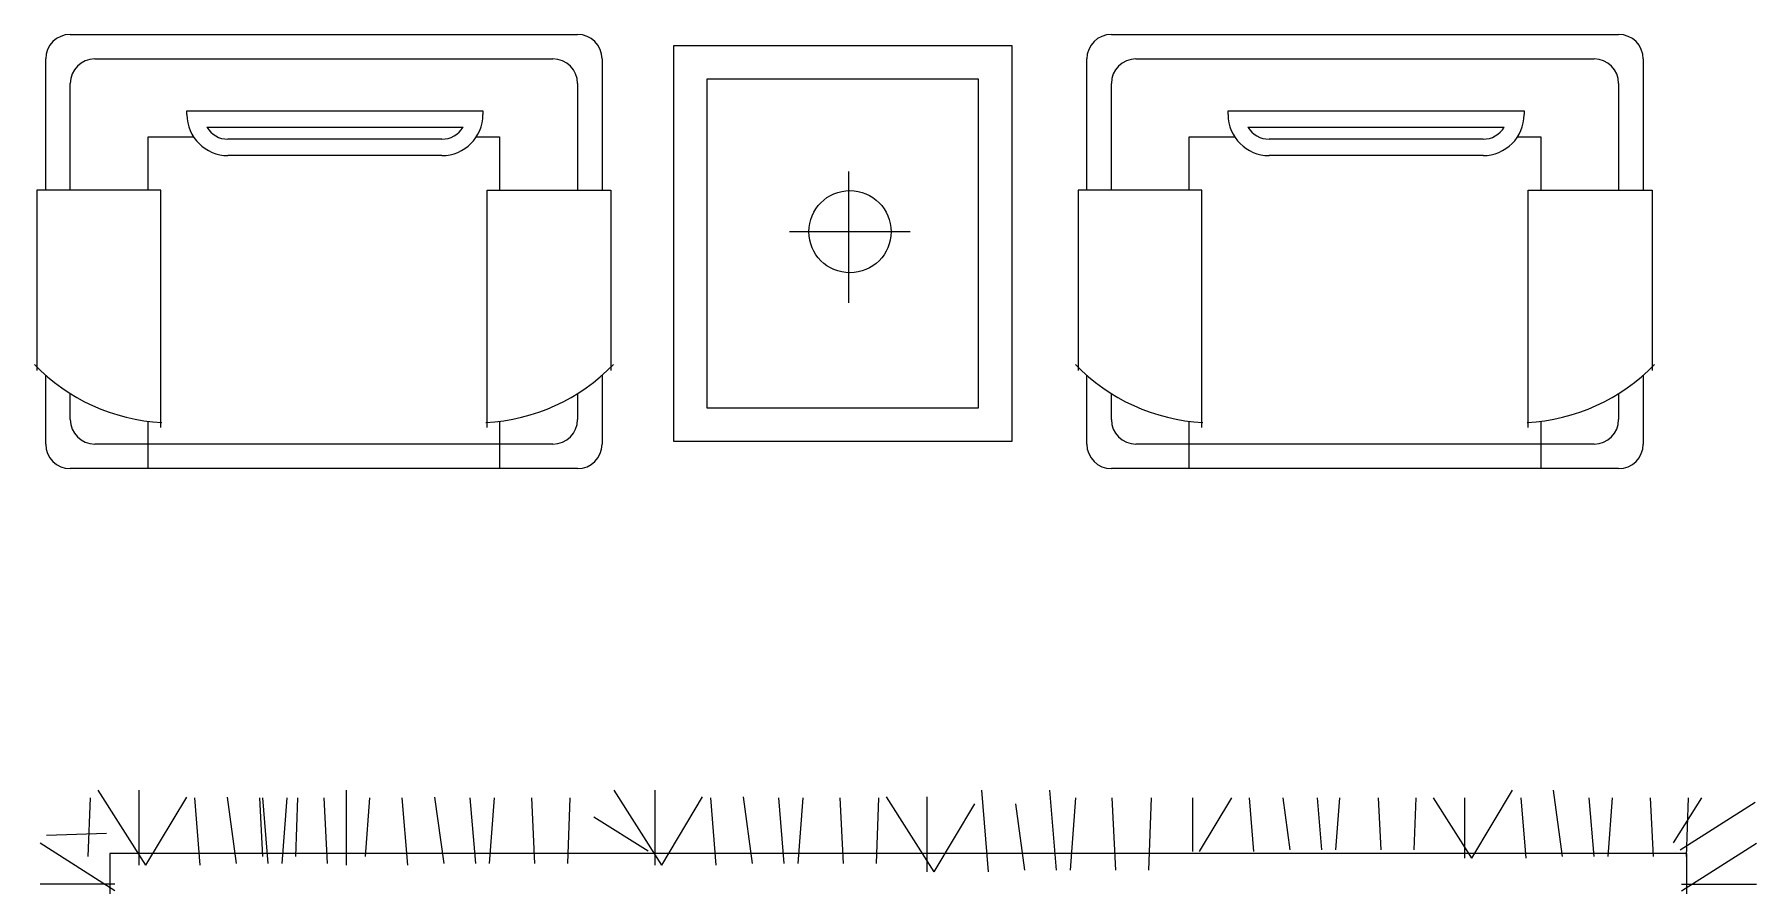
# Model space of a CAD drawing. Extents: x -42728 to 99010, y -18674 to 47645.
# Drawn here: x -28196 to -25625, y -10184 to -8912 of the extents above; entities that cross this region are included whole.
import ezdxf

# ---------------------------------------------------------------- set-up
doc = ezdxf.new("R2010")
doc.units = 0
doc.header["$LTSCALE"] = 100
doc.header["$MEASUREMENT"] = 0
doc.layers.get('0').update_dxf_attribs({"linetype": 'CONTINUOUS'})
doc.layers.add('家具', color=223, linetype='CONTINUOUS')

# ---------------------------------------------------------------- blocks, each defined once
blk = doc.blocks.new('A$C5EC10C8C')
at = {"layer": '家具', "color": 3}
for p, q in [((1160.6, 4464.7), (1918.1, 4464.7)), ((2715.3, 4464.7), (3472.8, 4464.7)), ((1123.9, 4232.1), (1123.9, 4428)), ((1197.3, 4428), (1881.4, 4428)), ((1954.8, 4428), (1954.8, 4232.1)), ((2061.9, 3856.5), (2061.9, 4448.4)), ((2061.9, 4448.4), (2566.5, 4448.4)), ((2566.5, 4448.4), (2566.5, 3856.5)), ((2678.6, 4232.1), (2678.6, 4428)), ((2752, 4428), (3436.1, 4428)), ((3509.5, 4428), (3509.5, 4232.1)), ((2111.9, 3906.5), (2111.9, 4398.4)), ((2111.9, 4398.4), (2516.5, 4398.4)), ((2516.5, 4398.4), (2516.5, 3906.5)), ((1160.6, 4232.1), (1160.6, 4391.3)), ((1918.1, 4391.3), (1918.1, 4232.1)), ((2715.3, 4232.1), (2715.3, 4391.3)), ((3472.8, 4391.3), (3472.8, 4232.1)), ((1334.9, 4350.6), (1776.8, 4350.6)), ((1334.9, 4344.9), (1334.9, 4350.6)), ((1776.8, 4350.6), (1776.8, 4344.9)), ((2889.6, 4344.9), (2889.6, 4350.6)), ((2889.6, 4350.6), (3331.5, 4350.6)), ((3331.5, 4350.6), (3331.5, 4344.9)), ((1364.5, 4326.1), (1747.1, 4326.1)), ((2919.2, 4326.1), (3301.8, 4326.1)), ((1276.9, 4311.7), (1344.6, 4311.7)), ((1276.9, 4232.1), (1276.9, 4311.7)), ((1715.6, 4308.2), (1396.1, 4308.2)), ((1767, 4311.7), (1801.8, 4311.7)), ((1801.8, 4311.7), (1801.8, 4232.1)), ((2831.6, 4311.7), (2899.3, 4311.7)), ((2831.6, 4232.1), (2831.6, 4311.7)), ((3270.3, 4308.2), (2950.8, 4308.2)), ((3321.7, 4311.7), (3356.5, 4311.7)), ((3356.5, 4311.7), (3356.5, 4232.1)), ((1715.6, 4283.7), (1396.1, 4283.7)), ((3270.3, 4283.7), (2950.8, 4283.7)), ((2322.9, 4259.9), (2322.9, 4063.5)), ((1110.8, 4232.1), (1110.8, 3962.5)), ((1295.6, 4232.1), (1110.8, 4232.1)), ((1295.6, 3877.5), (1295.6, 4232.1)), ((1783.2, 3877.5), (1783.2, 4232.1)), ((1783.2, 4232.1), (1967.9, 4232.1)), ((1967.9, 4232.1), (1967.9, 3962.5)), ((2665.5, 4232.1), (2665.5, 3962.5)), ((2850.2, 4232.1), (2665.5, 4232.1)), ((2850.2, 3877.5), (2850.2, 4232.1)), ((3337.8, 3877.5), (3337.8, 4232.1)), ((3337.8, 4232.1), (3522.6, 4232.1)), ((3522.6, 4232.1), (3522.6, 3962.5)), ((2415, 4169.9), (2234.8, 4169.9)), ((1123.9, 3852.6), (1123.9, 3955.5)), ((1954.8, 3955.5), (1954.8, 3852.6)), ((2678.6, 3852.6), (2678.6, 3955.5)), ((3509.5, 3955.5), (3509.5, 3852.6)), ((1160.6, 3889.3), (1160.6, 3928)), ((1918.1, 3928), (1918.1, 3889.3)), ((2715.3, 3889.3), (2715.3, 3928)), ((3472.8, 3928), (3472.8, 3889.3)), ((1276.9, 3815.9), (1276.9, 3886.6)), ((1801.8, 3886.6), (1801.8, 3815.9)), ((1864.6, 3895.1), (1864.6, 3895.1)), ((2516.5, 3906.5), (2111.9, 3906.5)), ((2831.6, 3815.9), (2831.6, 3886.6)), ((3356.5, 3886.6), (3356.5, 3815.9)), ((3419.2, 3895.1), (3419.2, 3895.1)), ((1881.4, 3852.6), (1197.3, 3852.6)), ((2566.5, 3856.5), (2061.9, 3856.5)), ((3436.1, 3852.6), (2752, 3852.6)), ((1918.1, 3815.9), (1160.6, 3815.9)), ((3472.8, 3815.9), (2715.3, 3815.9)), ((1187.5, 3236.2), (1190.7, 3324.1)), ((1273.5, 3223.6), (1202.3, 3335.4)), ((1263.3, 3223.6), (1263.3, 3335.4)), ((1273.5, 3223.6), (1334.5, 3325.3)), ((1354.8, 3223.6), (1346.4, 3324.1)), ((1409, 3226.1), (1395.4, 3325.3)), ((1447.9, 3236.2), (1443.5, 3324.1)), ((1456.2, 3226.1), (1448.1, 3324.1)), ((1476.9, 3226.1), (1484.5, 3324.1)), ((1497.3, 3236.2), (1500.4, 3324.1)), ((1544.7, 3226.1), (1539.8, 3324.1)), ((1573.1, 3223.6), (1573.1, 3335.4)), ((1601.4, 3236.2), (1608.1, 3324.1)), ((1664.5, 3223.6), (1656.2, 3324.1)), ((1718.7, 3226.1), (1705.2, 3325.3)), ((1766, 3226.1), (1757.8, 3324.1)), ((1786.7, 3226.1), (1794.2, 3324.1)), ((1854.5, 3226.1), (1849.6, 3324.1)), ((1903.8, 3226.1), (1907.3, 3324.1)), ((2043.9, 3223.7), (1972.8, 3335.5)), ((2033.8, 3223.7), (2033.8, 3335.5)), ((2043.9, 3223.7), (2104.9, 3325.4)), ((2125.3, 3223.7), (2116.9, 3324.1)), ((2179.4, 3226.1), (2165.9, 3325.4)), ((2226.7, 3226.1), (2218.5, 3324.1)), ((2247.4, 3226.1), (2255, 3324.1)), ((2315.2, 3226.1), (2310.3, 3324.1)), ((2364.6, 3226.1), (2368.1, 3324.1)), ((2450.5, 3213.5), (2379.4, 3325.4)), ((2440.3, 3213.5), (2440.3, 3325.4)), ((2531.8, 3213.5), (2521.7, 3335.5)), ((2633.3, 3216), (2623.3, 3335.5)), ((2654, 3216), (2662.3, 3324.1)), ((2721.8, 3216), (2716.4, 3324.1)), ((2771.1, 3216), (2775, 3324.1)), ((2836.7, 3244), (2836.7, 3324.1)), ((2846.9, 3244), (2895, 3324.1)), ((2928.2, 3244), (2921.6, 3324.1)), ((2982.4, 3246.5), (2971.8, 3324.1)), ((3029.7, 3246.5), (3023.2, 3324.1)), ((3050.4, 3246.5), (3056.4, 3324.1)), ((3118.2, 3246.5), (3114.3, 3324.1)), ((3167.5, 3246.5), (3170.3, 3324.1)), ((3253.5, 3233.8), (3196.1, 3324.1)), ((3243.3, 3233.8), (3243.3, 3324.1)), ((3253.5, 3233.8), (3314.5, 3335.5)), ((3334.8, 3233.8), (3327.3, 3324.1)), ((3389, 3236.3), (3375.4, 3335.5)), ((3436.2, 3236.3), (3428.9, 3324.1)), ((3457, 3236.3), (3463.7, 3324.1)), ((3524.7, 3236.3), (3520.3, 3324.1)), ((3554.6, 3256.6), (3596.8, 3324.1)), ((3564.7, 3246.4), (3676.6, 3317.6)), ((3574.1, 3236.3), (3577.2, 3324.1)), ((2023.5, 3244.2), (1942.2, 3295.1)), ((2450.5, 3213.5), (2511.5, 3315.2)), ((2586, 3216), (2572.5, 3315.2)), ((1214.6, 3271), (1125.2, 3267.8)), ((1227.2, 3185.1), (1115.4, 3256.2)), ((3574.3, 3240.7), (1219.9, 3240.7)), ((1219.9, 3240.7), (1219.9, 2607.4)), ((3566.9, 3185.1), (3678.7, 3256.2)), ((3574.3, 3240.7), (3574.3, 1109.8)), ((1227.2, 3195.2), (1115.4, 3195.2)), ((3566.9, 3195.2), (3678.7, 3195.2))]:
    blk.add_line(p, q, dxfattribs=at)
blk.add_circle((2324.9, 4169.9), 61.4, dxfattribs=at)
for centre, radius, start, end in [((1160.6, 4428), 36.7, 90, 180), ((1918.1, 4428), 36.7, 0, 90), ((2715.3, 4428), 36.7, 90, 180), ((3472.8, 4428), 36.7, 0, 90), ((1197.3, 4391.3), 36.7, 90, 180), ((1881.4, 4391.3), 36.7, 0, 90), ((2752, 4391.3), 36.7, 90, 180), ((3436.1, 4391.3), 36.7, 0, 90), ((1396.1, 4344.9), 61.2, 180, 270), ((1396.1, 4344.9), 36.7, 210.7221, 270), ((1715.6, 4344.9), 61.2, 270, 0), ((1715.6, 4344.9), 36.7, 270, 329.2779), ((2950.8, 4344.9), 61.2, 180, 270), ((2950.8, 4344.9), 36.7, 210.7221, 270), ((3270.3, 4344.9), 61.2, 270, 0), ((3270.3, 4344.9), 36.7, 270, 329.2779), ((1311.2, 4167.1), 282.5, 223.7563, 267.2101), ((1767.6, 4167.1), 282.5, 272.7899, 316.2437), ((2865.8, 4167.1), 282.5, 223.7563, 267.2101), ((3322.2, 4167.1), 282.5, 272.7899, 316.2437), ((1197.3, 3889.3), 36.7, 180, 270), ((1881.4, 3889.3), 36.7, 270, 0), ((2752, 3889.3), 36.7, 180, 270), ((3436.1, 3889.3), 36.7, 270, 0), ((1160.6, 3852.6), 36.7, 180, 270), ((1918.1, 3852.6), 36.7, 270, 0), ((2715.3, 3852.6), 36.7, 180, 270), ((3472.8, 3852.6), 36.7, 270, 0)]:
    blk.add_arc(centre, radius, start, end, dxfattribs=at)

msp = doc.modelspace()

# ---------------------------------------------------------------- block references
msp.add_blockref('A$C5EC10C8C', (-29303.29897, -13376.77061))

doc.saveas('drawing.dxf')
